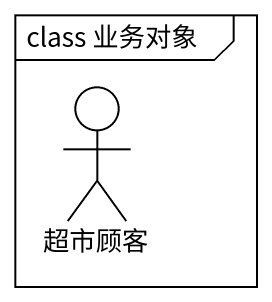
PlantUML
@startuml
mainframe class 业务对象
actor 超市顾客
@enduml
